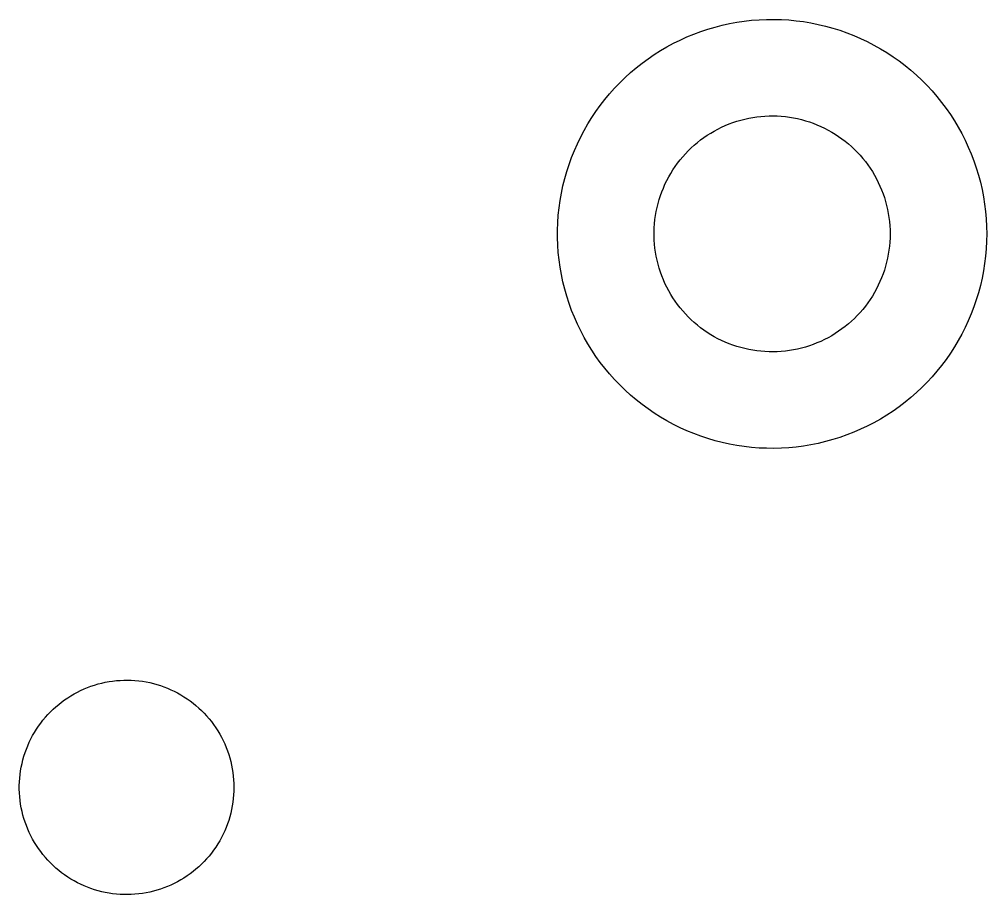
# Model space of a CAD drawing. Header units: millimetres. Extents: x 1003 to 1209, y 36 to 242.
# Drawn here: x 1065.5 to 1088.04, y 143.78 to 164.18 of the extents above; entities that cross this region are included whole.
import ezdxf

# ---------------------------------------------------------------- set-up
doc = ezdxf.new("R2010")
doc.units = ezdxf.units.MM
doc.layers.add('Make2D$Visible$Curves', color=7, linetype='Continuous')

msp = doc.modelspace()

# ---------------------------------------------------------------- linework, layer by layer
at = {"layer": 'Make2D$Visible$Curves', "color": 7, "lineweight": -3}
for p, q in [((1082.05, 164.079), (1082.221, 164.11)), ((1082.221, 164.11), (1082.393, 164.136)), ((1082.393, 164.136), (1082.565, 164.155)), ((1082.565, 164.155), (1082.738, 164.169)), ((1082.738, 164.169), (1082.911, 164.176)), ((1082.911, 164.176), (1083.085, 164.178)), ((1083.085, 164.178), (1083.258, 164.173)), ((1083.258, 164.173), (1083.432, 164.163)), ((1083.432, 164.163), (1083.604, 164.146)), ((1083.604, 164.146), (1083.777, 164.124)), ((1083.777, 164.124), (1083.948, 164.095)), ((1081.219, 163.834), (1081.381, 163.894)), ((1081.381, 163.894), (1081.546, 163.949)), ((1081.546, 163.949), (1081.713, 163.998)), ((1081.713, 163.998), (1081.881, 164.041)), ((1081.881, 164.041), (1082.05, 164.079)), ((1083.948, 164.095), (1084.118, 164.061)), ((1084.118, 164.061), (1084.287, 164.021)), ((1084.287, 164.021), (1084.454, 163.974)), ((1084.454, 163.974), (1084.62, 163.923)), ((1084.62, 163.923), (1084.783, 163.865)), ((1080.745, 163.619), (1080.9, 163.696)), ((1080.9, 163.696), (1081.058, 163.768)), ((1081.058, 163.768), (1081.219, 163.834)), ((1084.783, 163.865), (1084.945, 163.802)), ((1084.945, 163.802), (1085.104, 163.733)), ((1085.104, 163.733), (1085.261, 163.658)), ((1085.261, 163.658), (1085.415, 163.579)), ((1080.295, 163.356), (1080.442, 163.449)), ((1080.442, 163.449), (1080.592, 163.537)), ((1080.592, 163.537), (1080.745, 163.619)), ((1085.415, 163.579), (1085.567, 163.494)), ((1085.567, 163.494), (1085.715, 163.403)), ((1080.012, 163.156), (1080.152, 163.259)), ((1080.152, 163.259), (1080.295, 163.356)), ((1085.715, 163.403), (1085.86, 163.308)), ((1085.86, 163.308), (1086.002, 163.208)), ((1086.002, 163.208), (1086.14, 163.103)), ((1079.744, 162.936), (1079.876, 163.048)), ((1079.876, 163.048), (1080.012, 163.156)), ((1086.14, 163.103), (1086.274, 162.993)), ((1086.274, 162.993), (1086.404, 162.878)), ((1079.491, 162.698), (1079.615, 162.819)), ((1079.615, 162.819), (1079.744, 162.936)), ((1086.404, 162.878), (1086.531, 162.759)), ((1086.531, 162.759), (1086.653, 162.636)), ((1079.255, 162.443), (1079.371, 162.573)), ((1079.371, 162.573), (1079.491, 162.698)), ((1086.653, 162.636), (1086.771, 162.509)), ((1079.038, 162.173), (1079.144, 162.31)), ((1079.144, 162.31), (1079.255, 162.443)), ((1086.771, 162.509), (1086.884, 162.377)), ((1086.884, 162.377), (1086.993, 162.242)), ((1078.936, 162.032), (1079.038, 162.173)), ((1086.993, 162.242), (1087.097, 162.103)), ((1087.097, 162.103), (1087.196, 161.96)), ((1078.748, 161.74), (1078.84, 161.888)), ((1078.84, 161.888), (1078.936, 162.032)), ((1082.311, 161.829), (1082.403, 161.853)), ((1082.403, 161.853), (1082.496, 161.873)), ((1082.496, 161.873), (1082.59, 161.891)), ((1082.59, 161.891), (1082.685, 161.905)), ((1082.685, 161.905), (1082.779, 161.916)), ((1082.779, 161.916), (1082.875, 161.923)), ((1082.875, 161.923), (1082.97, 161.927)), ((1082.97, 161.927), (1083.065, 161.928)), ((1083.065, 161.928), (1083.161, 161.926)), ((1083.161, 161.926), (1083.256, 161.92)), ((1083.256, 161.92), (1083.351, 161.911)), ((1083.351, 161.911), (1083.446, 161.898)), ((1083.446, 161.898), (1083.54, 161.883)), ((1083.54, 161.883), (1083.634, 161.864)), ((1083.634, 161.864), (1083.726, 161.841)), ((1087.196, 161.96), (1087.29, 161.815)), ((1078.662, 161.59), (1078.748, 161.74)), ((1081.694, 161.575), (1081.778, 161.621)), ((1081.778, 161.621), (1081.864, 161.663)), ((1081.864, 161.663), (1081.951, 161.702)), ((1081.951, 161.702), (1082.039, 161.739)), ((1082.039, 161.739), (1082.129, 161.772)), ((1082.129, 161.772), (1082.219, 161.802)), ((1082.219, 161.802), (1082.311, 161.829)), ((1083.726, 161.841), (1083.818, 161.816)), ((1083.818, 161.816), (1083.91, 161.788)), ((1083.91, 161.788), (1084, 161.756)), ((1084, 161.756), (1084.088, 161.721)), ((1084.088, 161.721), (1084.176, 161.683)), ((1084.176, 161.683), (1084.262, 161.642)), ((1084.262, 161.642), (1084.347, 161.598)), ((1087.29, 161.815), (1087.379, 161.666)), ((1087.379, 161.666), (1087.463, 161.514)), ((1078.505, 161.28), (1078.581, 161.436)), ((1078.581, 161.436), (1078.662, 161.59)), ((1081.375, 161.366), (1081.452, 161.422)), ((1081.452, 161.422), (1081.531, 161.476)), ((1081.531, 161.476), (1081.612, 161.527)), ((1081.612, 161.527), (1081.694, 161.575)), ((1084.347, 161.598), (1084.43, 161.552)), ((1084.43, 161.552), (1084.512, 161.502)), ((1084.512, 161.502), (1084.592, 161.45)), ((1084.592, 161.45), (1084.67, 161.394)), ((1087.463, 161.514), (1087.541, 161.359)), ((1078.435, 161.122), (1078.505, 161.28)), ((1081.089, 161.114), (1081.157, 161.181)), ((1081.157, 161.181), (1081.228, 161.245)), ((1081.228, 161.245), (1081.3, 161.307)), ((1081.3, 161.307), (1081.375, 161.366)), ((1084.67, 161.394), (1084.746, 161.337)), ((1084.746, 161.337), (1084.819, 161.276)), ((1084.819, 161.276), (1084.891, 161.213)), ((1084.891, 161.213), (1084.961, 161.148)), ((1087.541, 161.359), (1087.614, 161.201)), ((1087.614, 161.201), (1087.681, 161.041)), ((1078.311, 160.797), (1078.37, 160.96)), ((1078.37, 160.96), (1078.435, 161.122)), ((1080.898, 160.901), (1080.959, 160.974)), ((1080.959, 160.974), (1081.023, 161.045)), ((1081.023, 161.045), (1081.089, 161.114)), ((1084.961, 161.148), (1085.028, 161.08)), ((1085.028, 161.08), (1085.093, 161.01)), ((1085.093, 161.01), (1085.155, 160.938)), ((1087.681, 161.041), (1087.743, 160.879)), ((1078.258, 160.632), (1078.311, 160.797)), ((1080.73, 160.669), (1080.784, 160.748)), ((1080.784, 160.748), (1080.839, 160.825)), ((1080.839, 160.825), (1080.898, 160.901)), ((1085.155, 160.938), (1085.215, 160.863)), ((1085.215, 160.863), (1085.272, 160.787)), ((1085.272, 160.787), (1085.326, 160.708)), ((1087.743, 160.879), (1087.8, 160.715)), ((1078.21, 160.465), (1078.258, 160.632)), ((1080.588, 160.42), (1080.633, 160.505)), ((1080.633, 160.505), (1080.68, 160.587)), ((1080.68, 160.587), (1080.73, 160.669)), ((1085.326, 160.708), (1085.378, 160.628)), ((1085.378, 160.628), (1085.427, 160.546)), ((1085.427, 160.546), (1085.473, 160.463)), ((1087.8, 160.715), (1087.85, 160.549)), ((1087.85, 160.549), (1087.895, 160.381)), ((1078.132, 160.127), (1078.168, 160.297)), ((1078.168, 160.297), (1078.21, 160.465)), ((1080.508, 160.247), (1080.546, 160.334)), ((1080.546, 160.334), (1080.588, 160.42)), ((1085.473, 160.463), (1085.516, 160.377)), ((1085.516, 160.377), (1085.556, 160.291)), ((1085.556, 160.291), (1085.594, 160.203)), ((1087.895, 160.381), (1087.934, 160.212)), ((1078.102, 159.956), (1078.132, 160.127)), ((1080.41, 159.978), (1080.44, 160.069)), ((1080.44, 160.069), (1080.472, 160.158)), ((1080.472, 160.158), (1080.508, 160.247)), ((1085.594, 160.203), (1085.628, 160.114)), ((1085.628, 160.114), (1085.658, 160.023)), ((1087.934, 160.212), (1087.966, 160.042)), ((1078.078, 159.784), (1078.102, 159.956)), ((1080.361, 159.793), (1080.384, 159.886)), ((1080.384, 159.886), (1080.41, 159.978)), ((1085.658, 160.023), (1085.686, 159.932)), ((1085.686, 159.932), (1085.711, 159.84)), ((1085.711, 159.84), (1085.732, 159.747)), ((1087.966, 160.042), (1087.993, 159.87)), ((1087.993, 159.87), (1088.015, 159.698)), ((1078.048, 159.438), (1078.06, 159.611)), ((1078.06, 159.611), (1078.078, 159.784)), ((1080.312, 159.511), (1080.325, 159.606)), ((1080.325, 159.606), (1080.342, 159.7)), ((1080.342, 159.7), (1080.361, 159.793)), ((1085.732, 159.747), (1085.75, 159.653)), ((1085.75, 159.653), (1085.765, 159.559)), ((1088.015, 159.698), (1088.03, 159.525)), ((1078.042, 159.265), (1078.048, 159.438)), ((1080.295, 159.321), (1080.302, 159.416)), ((1080.302, 159.416), (1080.312, 159.511)), ((1085.765, 159.559), (1085.777, 159.464)), ((1085.777, 159.464), (1085.785, 159.369)), ((1085.785, 159.369), (1085.79, 159.274)), ((1088.03, 159.525), (1088.039, 159.352)), ((1078.042, 159.091), (1078.042, 159.265)), ((1080.292, 159.226), (1080.295, 159.321)), ((1080.292, 159.13), (1080.292, 159.226)), ((1085.79, 159.274), (1085.792, 159.178)), ((1085.792, 159.178), (1085.79, 159.083)), ((1088.039, 159.352), (1088.042, 159.178)), ((1088.042, 159.178), (1088.039, 159.005)), ((1078.048, 158.918), (1078.042, 159.091)), ((1078.06, 158.745), (1078.048, 158.918)), ((1080.295, 159.035), (1080.292, 159.13)), ((1080.302, 158.94), (1080.295, 159.035)), ((1080.312, 158.845), (1080.302, 158.94)), ((1085.785, 158.987), (1085.777, 158.892)), ((1085.79, 159.083), (1085.785, 158.987)), ((1088.039, 159.005), (1088.03, 158.831)), ((1078.078, 158.572), (1078.06, 158.745)), ((1080.325, 158.75), (1080.312, 158.845)), ((1080.342, 158.656), (1080.325, 158.75)), ((1085.75, 158.703), (1085.732, 158.609)), ((1085.765, 158.797), (1085.75, 158.703)), ((1085.777, 158.892), (1085.765, 158.797)), ((1088.03, 158.831), (1088.015, 158.658)), ((1078.102, 158.4), (1078.078, 158.572)), ((1080.361, 158.563), (1080.342, 158.656)), ((1080.384, 158.47), (1080.361, 158.563)), ((1080.41, 158.378), (1080.384, 158.47)), ((1085.711, 158.516), (1085.686, 158.424)), ((1085.732, 158.609), (1085.711, 158.516)), ((1087.993, 158.486), (1087.966, 158.315)), ((1088.015, 158.658), (1087.993, 158.486)), ((1078.132, 158.229), (1078.102, 158.4)), ((1080.44, 158.288), (1080.41, 158.378)), ((1080.472, 158.198), (1080.44, 158.288)), ((1085.628, 158.243), (1085.594, 158.153)), ((1085.658, 158.333), (1085.628, 158.243)), ((1085.686, 158.424), (1085.658, 158.333)), ((1087.966, 158.315), (1087.934, 158.144)), ((1078.168, 158.059), (1078.132, 158.229)), ((1078.21, 157.891), (1078.168, 158.059)), ((1080.508, 158.109), (1080.472, 158.198)), ((1080.546, 158.022), (1080.508, 158.109)), ((1080.588, 157.936), (1080.546, 158.022)), ((1085.556, 158.065), (1085.516, 157.979)), ((1085.594, 158.153), (1085.556, 158.065)), ((1087.934, 158.144), (1087.895, 157.975)), ((1078.258, 157.724), (1078.21, 157.891)), ((1080.633, 157.852), (1080.588, 157.936)), ((1080.68, 157.769), (1080.633, 157.852)), ((1085.427, 157.81), (1085.378, 157.728)), ((1085.473, 157.894), (1085.427, 157.81)), ((1085.516, 157.979), (1085.473, 157.894)), ((1087.85, 157.807), (1087.8, 157.641)), ((1087.895, 157.975), (1087.85, 157.807)), ((1078.311, 157.559), (1078.258, 157.724)), ((1080.73, 157.688), (1080.68, 157.769)), ((1080.784, 157.608), (1080.73, 157.688)), ((1080.839, 157.531), (1080.784, 157.608)), ((1085.272, 157.569), (1085.215, 157.493)), ((1085.326, 157.648), (1085.272, 157.569)), ((1085.378, 157.728), (1085.326, 157.648)), ((1087.8, 157.641), (1087.743, 157.477)), ((1078.37, 157.396), (1078.311, 157.559)), ((1078.435, 157.235), (1078.37, 157.396)), ((1080.898, 157.456), (1080.839, 157.531)), ((1080.959, 157.382), (1080.898, 157.456)), ((1081.023, 157.311), (1080.959, 157.382)), ((1085.093, 157.346), (1085.028, 157.276)), ((1085.155, 157.419), (1085.093, 157.346)), ((1085.215, 157.493), (1085.155, 157.419)), ((1087.743, 157.477), (1087.681, 157.315)), ((1078.505, 157.076), (1078.435, 157.235)), ((1081.089, 157.242), (1081.023, 157.311)), ((1081.157, 157.175), (1081.089, 157.242)), ((1081.228, 157.111), (1081.157, 157.175)), ((1084.891, 157.143), (1084.819, 157.08)), ((1084.961, 157.208), (1084.891, 157.143)), ((1085.028, 157.276), (1084.961, 157.208)), ((1087.614, 157.155), (1087.541, 156.998)), ((1087.681, 157.315), (1087.614, 157.155)), ((1078.581, 156.92), (1078.505, 157.076)), ((1078.662, 156.766), (1078.581, 156.92)), ((1081.3, 157.049), (1081.228, 157.111)), ((1081.375, 156.99), (1081.3, 157.049)), ((1081.452, 156.934), (1081.375, 156.99)), ((1081.531, 156.88), (1081.452, 156.934)), ((1084.592, 156.907), (1084.512, 156.854)), ((1084.67, 156.962), (1084.592, 156.907)), ((1084.746, 157.02), (1084.67, 156.962)), ((1084.819, 157.08), (1084.746, 157.02)), ((1087.541, 156.998), (1087.463, 156.843)), ((1078.748, 156.616), (1078.662, 156.766)), ((1081.612, 156.829), (1081.531, 156.88)), ((1081.694, 156.781), (1081.612, 156.829)), ((1081.778, 156.735), (1081.694, 156.781)), ((1081.864, 156.693), (1081.778, 156.735)), ((1081.951, 156.654), (1081.864, 156.693)), ((1084.176, 156.673), (1084.088, 156.635)), ((1084.262, 156.714), (1084.176, 156.673)), ((1084.347, 156.758), (1084.262, 156.714)), ((1084.43, 156.805), (1084.347, 156.758)), ((1084.512, 156.854), (1084.43, 156.805)), ((1087.379, 156.691), (1087.29, 156.542)), ((1087.463, 156.843), (1087.379, 156.691)), ((1078.84, 156.468), (1078.748, 156.616)), ((1078.936, 156.324), (1078.84, 156.468)), ((1082.039, 156.617), (1081.951, 156.654)), ((1082.129, 156.584), (1082.039, 156.617)), ((1082.219, 156.554), (1082.129, 156.584)), ((1082.311, 156.527), (1082.219, 156.554)), ((1082.403, 156.503), (1082.311, 156.527)), ((1082.496, 156.483), (1082.403, 156.503)), ((1082.59, 156.465), (1082.496, 156.483)), ((1082.685, 156.451), (1082.59, 156.465)), ((1082.779, 156.441), (1082.685, 156.451)), ((1082.875, 156.433), (1082.779, 156.441)), ((1083.256, 156.436), (1083.161, 156.431)), ((1083.351, 156.446), (1083.256, 156.436)), ((1083.446, 156.458), (1083.351, 156.446)), ((1083.54, 156.474), (1083.446, 156.458)), ((1083.634, 156.493), (1083.54, 156.474)), ((1083.726, 156.515), (1083.634, 156.493)), ((1083.818, 156.54), (1083.726, 156.515)), ((1083.91, 156.569), (1083.818, 156.54)), ((1084, 156.6), (1083.91, 156.569)), ((1084.088, 156.635), (1084, 156.6)), ((1087.29, 156.542), (1087.196, 156.396)), ((1079.038, 156.183), (1078.936, 156.324)), ((1082.97, 156.429), (1082.875, 156.433)), ((1083.065, 156.428), (1082.97, 156.429)), ((1083.161, 156.431), (1083.065, 156.428)), ((1087.097, 156.253), (1086.993, 156.114)), ((1087.196, 156.396), (1087.097, 156.253)), ((1079.144, 156.046), (1079.038, 156.183)), ((1079.255, 155.913), (1079.144, 156.046)), ((1086.993, 156.114), (1086.884, 155.979)), ((1079.371, 155.783), (1079.255, 155.913)), ((1079.491, 155.658), (1079.371, 155.783)), ((1086.771, 155.848), (1086.653, 155.72)), ((1086.884, 155.979), (1086.771, 155.848)), ((1079.615, 155.537), (1079.491, 155.658)), ((1079.744, 155.42), (1079.615, 155.537)), ((1086.531, 155.597), (1086.404, 155.478)), ((1086.653, 155.72), (1086.531, 155.597)), ((1079.876, 155.308), (1079.744, 155.42)), ((1086.274, 155.363), (1086.14, 155.254)), ((1086.404, 155.478), (1086.274, 155.363)), ((1080.012, 155.2), (1079.876, 155.308)), ((1080.152, 155.098), (1080.012, 155.2)), ((1080.295, 155), (1080.152, 155.098)), ((1086.002, 155.148), (1085.86, 155.048)), ((1086.14, 155.254), (1086.002, 155.148)), ((1080.442, 154.907), (1080.295, 155)), ((1080.592, 154.819), (1080.442, 154.907)), ((1085.567, 154.863), (1085.415, 154.777)), ((1085.715, 154.953), (1085.567, 154.863)), ((1085.86, 155.048), (1085.715, 154.953)), ((1080.745, 154.737), (1080.592, 154.819)), ((1080.9, 154.66), (1080.745, 154.737)), ((1081.058, 154.588), (1080.9, 154.66)), ((1085.261, 154.698), (1085.104, 154.623)), ((1085.415, 154.777), (1085.261, 154.698)), ((1081.219, 154.522), (1081.058, 154.588)), ((1081.381, 154.462), (1081.219, 154.522)), ((1081.546, 154.407), (1081.381, 154.462)), ((1084.62, 154.434), (1084.454, 154.382)), ((1084.783, 154.491), (1084.62, 154.434)), ((1084.945, 154.555), (1084.783, 154.491)), ((1085.104, 154.623), (1084.945, 154.555)), ((1081.713, 154.358), (1081.546, 154.407)), ((1081.881, 154.315), (1081.713, 154.358)), ((1082.05, 154.277), (1081.881, 154.315)), ((1082.221, 154.246), (1082.05, 154.277)), ((1082.393, 154.22), (1082.221, 154.246)), ((1082.565, 154.201), (1082.393, 154.22)), ((1082.738, 154.187), (1082.565, 154.201)), ((1082.911, 154.18), (1082.738, 154.187)), ((1083.258, 154.183), (1083.085, 154.178)), ((1083.432, 154.193), (1083.258, 154.183)), ((1083.604, 154.21), (1083.432, 154.193)), ((1083.777, 154.232), (1083.604, 154.21)), ((1083.948, 154.261), (1083.777, 154.232)), ((1084.118, 154.295), (1083.948, 154.261)), ((1084.287, 154.336), (1084.118, 154.295)), ((1084.454, 154.382), (1084.287, 154.336)), ((1083.085, 154.178), (1082.911, 154.18)), ((1067.762, 148.767), (1067.848, 148.773)), ((1067.848, 148.773), (1067.935, 148.777)), ((1067.935, 148.777), (1068.022, 148.778)), ((1068.022, 148.778), (1068.108, 148.776)), ((1068.108, 148.776), (1068.195, 148.77)), ((1066.929, 148.537), (1067.008, 148.573)), ((1067.008, 148.573), (1067.089, 148.606)), ((1067.089, 148.606), (1067.17, 148.636)), ((1067.17, 148.636), (1067.252, 148.664)), ((1067.252, 148.664), (1067.336, 148.688)), ((1067.336, 148.688), (1067.42, 148.71)), ((1067.42, 148.71), (1067.504, 148.728)), ((1067.504, 148.728), (1067.59, 148.744)), ((1067.59, 148.744), (1067.675, 148.757)), ((1067.675, 148.757), (1067.762, 148.767)), ((1068.195, 148.77), (1068.281, 148.762)), ((1068.281, 148.762), (1068.367, 148.751)), ((1068.367, 148.751), (1068.453, 148.737)), ((1068.453, 148.737), (1068.538, 148.719)), ((1068.538, 148.719), (1068.623, 148.699)), ((1068.623, 148.699), (1068.706, 148.676)), ((1068.706, 148.676), (1068.789, 148.65)), ((1068.789, 148.65), (1068.871, 148.621)), ((1068.871, 148.621), (1068.952, 148.59)), ((1068.952, 148.59), (1069.031, 148.555)), ((1069.031, 148.555), (1069.11, 148.518)), ((1066.555, 148.318), (1066.627, 148.367)), ((1066.627, 148.367), (1066.7, 148.414)), ((1066.7, 148.414), (1066.775, 148.457)), ((1066.775, 148.457), (1066.852, 148.499)), ((1066.852, 148.499), (1066.929, 148.537)), ((1069.11, 148.518), (1069.187, 148.478)), ((1069.187, 148.478), (1069.263, 148.436)), ((1069.263, 148.436), (1069.337, 148.391)), ((1069.337, 148.391), (1069.409, 148.343)), ((1069.409, 148.343), (1069.48, 148.293)), ((1066.225, 148.038), (1066.287, 148.099)), ((1066.287, 148.099), (1066.351, 148.157)), ((1066.351, 148.157), (1066.417, 148.213)), ((1066.417, 148.213), (1066.485, 148.267)), ((1066.485, 148.267), (1066.555, 148.318)), ((1069.48, 148.293), (1069.549, 148.24)), ((1069.549, 148.24), (1069.616, 148.185)), ((1069.616, 148.185), (1069.681, 148.128)), ((1069.681, 148.128), (1069.745, 148.069)), ((1066.051, 147.844), (1066.107, 147.911)), ((1066.107, 147.911), (1066.165, 147.975)), ((1066.165, 147.975), (1066.225, 148.038)), ((1069.745, 148.069), (1069.806, 148.007)), ((1069.806, 148.007), (1069.865, 147.943)), ((1069.865, 147.943), (1069.921, 147.878)), ((1069.921, 147.878), (1069.976, 147.81)), ((1065.899, 147.633), (1065.947, 147.705)), ((1065.947, 147.705), (1065.998, 147.775)), ((1065.998, 147.775), (1066.051, 147.844)), ((1069.976, 147.81), (1070.028, 147.74)), ((1070.028, 147.74), (1070.077, 147.669)), ((1070.077, 147.669), (1070.124, 147.596)), ((1065.77, 147.407), (1065.81, 147.484)), ((1065.81, 147.484), (1065.853, 147.559)), ((1065.853, 147.559), (1065.899, 147.633)), ((1070.124, 147.596), (1070.169, 147.522)), ((1070.169, 147.522), (1070.211, 147.446)), ((1070.211, 147.446), (1070.25, 147.368)), ((1065.664, 147.169), (1065.697, 147.25)), ((1065.697, 147.25), (1065.732, 147.329)), ((1065.732, 147.329), (1065.77, 147.407)), ((1070.25, 147.368), (1070.286, 147.29)), ((1070.286, 147.29), (1070.32, 147.21)), ((1070.32, 147.21), (1070.351, 147.128)), ((1065.584, 146.922), (1065.608, 147.005)), ((1065.608, 147.005), (1065.635, 147.088)), ((1065.635, 147.088), (1065.664, 147.169)), ((1070.351, 147.128), (1070.379, 147.046)), ((1070.379, 147.046), (1070.404, 146.963)), ((1065.53, 146.667), (1065.545, 146.752)), ((1065.545, 146.752), (1065.563, 146.837)), ((1065.563, 146.837), (1065.584, 146.922)), ((1070.404, 146.963), (1070.427, 146.879)), ((1070.427, 146.879), (1070.446, 146.795)), ((1070.446, 146.795), (1070.462, 146.71)), ((1065.509, 146.495), (1065.518, 146.581)), ((1065.518, 146.581), (1065.53, 146.667)), ((1070.462, 146.71), (1070.476, 146.624)), ((1070.476, 146.624), (1070.486, 146.538)), ((1070.486, 146.538), (1070.494, 146.451)), ((1065.5, 146.321), (1065.503, 146.408)), ((1065.5, 146.235), (1065.5, 146.321)), ((1065.503, 146.408), (1065.509, 146.495)), ((1070.494, 146.451), (1070.498, 146.365)), ((1070.498, 146.365), (1070.5, 146.278)), ((1065.503, 146.148), (1065.5, 146.235)), ((1065.509, 146.061), (1065.503, 146.148)), ((1070.494, 146.105), (1070.486, 146.018)), ((1070.498, 146.191), (1070.494, 146.105)), ((1070.5, 146.278), (1070.498, 146.191)), ((1065.518, 145.975), (1065.509, 146.061)), ((1065.53, 145.889), (1065.518, 145.975)), ((1065.545, 145.804), (1065.53, 145.889)), ((1070.462, 145.846), (1070.446, 145.761)), ((1070.476, 145.932), (1070.462, 145.846)), ((1070.486, 146.018), (1070.476, 145.932)), ((1065.563, 145.719), (1065.545, 145.804)), ((1065.584, 145.634), (1065.563, 145.719)), ((1065.608, 145.551), (1065.584, 145.634)), ((1070.427, 145.676), (1070.404, 145.593)), ((1070.446, 145.761), (1070.427, 145.676)), ((1065.635, 145.468), (1065.608, 145.551)), ((1065.664, 145.387), (1065.635, 145.468)), ((1070.351, 145.427), (1070.32, 145.346)), ((1070.379, 145.51), (1070.351, 145.427)), ((1070.404, 145.593), (1070.379, 145.51)), ((1065.697, 145.306), (1065.664, 145.387)), ((1065.732, 145.227), (1065.697, 145.306)), ((1065.77, 145.149), (1065.732, 145.227)), ((1070.25, 145.188), (1070.211, 145.11)), ((1070.286, 145.266), (1070.25, 145.188)), ((1070.32, 145.346), (1070.286, 145.266)), ((1065.81, 145.072), (1065.77, 145.149)), ((1065.853, 144.997), (1065.81, 145.072)), ((1065.899, 144.923), (1065.853, 144.997)), ((1070.124, 144.96), (1070.077, 144.887)), ((1070.169, 145.034), (1070.124, 144.96)), ((1070.211, 145.11), (1070.169, 145.034)), ((1065.947, 144.851), (1065.899, 144.923)), ((1065.998, 144.781), (1065.947, 144.851)), ((1066.051, 144.712), (1065.998, 144.781)), ((1069.976, 144.746), (1069.921, 144.678)), ((1070.028, 144.816), (1069.976, 144.746)), ((1070.077, 144.887), (1070.028, 144.816)), ((1066.107, 144.645), (1066.051, 144.712)), ((1066.165, 144.581), (1066.107, 144.645)), ((1066.225, 144.518), (1066.165, 144.581)), ((1066.287, 144.457), (1066.225, 144.518)), ((1069.806, 144.549), (1069.745, 144.487)), ((1069.865, 144.613), (1069.806, 144.549)), ((1069.921, 144.678), (1069.865, 144.613)), ((1066.351, 144.399), (1066.287, 144.457)), ((1066.417, 144.343), (1066.351, 144.399)), ((1066.485, 144.289), (1066.417, 144.343)), ((1066.555, 144.238), (1066.485, 144.289)), ((1069.549, 144.316), (1069.48, 144.263)), ((1069.616, 144.371), (1069.549, 144.316)), ((1069.681, 144.428), (1069.616, 144.371)), ((1069.745, 144.487), (1069.681, 144.428)), ((1066.627, 144.189), (1066.555, 144.238)), ((1066.7, 144.142), (1066.627, 144.189)), ((1066.775, 144.099), (1066.7, 144.142)), ((1066.852, 144.057), (1066.775, 144.099)), ((1066.929, 144.019), (1066.852, 144.057)), ((1069.187, 144.078), (1069.11, 144.038)), ((1069.263, 144.12), (1069.187, 144.078)), ((1069.337, 144.165), (1069.263, 144.12)), ((1069.409, 144.213), (1069.337, 144.165)), ((1069.48, 144.263), (1069.409, 144.213)), ((1067.008, 143.983), (1066.929, 144.019)), ((1067.089, 143.95), (1067.008, 143.983)), ((1067.17, 143.92), (1067.089, 143.95)), ((1067.252, 143.892), (1067.17, 143.92)), ((1067.336, 143.868), (1067.252, 143.892)), ((1067.42, 143.846), (1067.336, 143.868)), ((1067.504, 143.828), (1067.42, 143.846)), ((1067.59, 143.812), (1067.504, 143.828)), ((1068.453, 143.819), (1068.367, 143.805)), ((1068.538, 143.837), (1068.453, 143.819)), ((1068.623, 143.857), (1068.538, 143.837)), ((1068.706, 143.88), (1068.623, 143.857)), ((1068.789, 143.906), (1068.706, 143.88)), ((1068.871, 143.935), (1068.789, 143.906)), ((1068.952, 143.966), (1068.871, 143.935)), ((1069.031, 144.001), (1068.952, 143.966)), ((1069.11, 144.038), (1069.031, 144.001)), ((1067.675, 143.799), (1067.59, 143.812)), ((1067.762, 143.789), (1067.675, 143.799)), ((1067.848, 143.783), (1067.762, 143.789)), ((1067.935, 143.779), (1067.848, 143.783)), ((1068.022, 143.778), (1067.935, 143.779)), ((1068.108, 143.78), (1068.022, 143.778)), ((1068.195, 143.786), (1068.108, 143.78)), ((1068.281, 143.794), (1068.195, 143.786)), ((1068.367, 143.805), (1068.281, 143.794))]:
    msp.add_line(p, q, dxfattribs=at)

doc.saveas('drawing.dxf')
